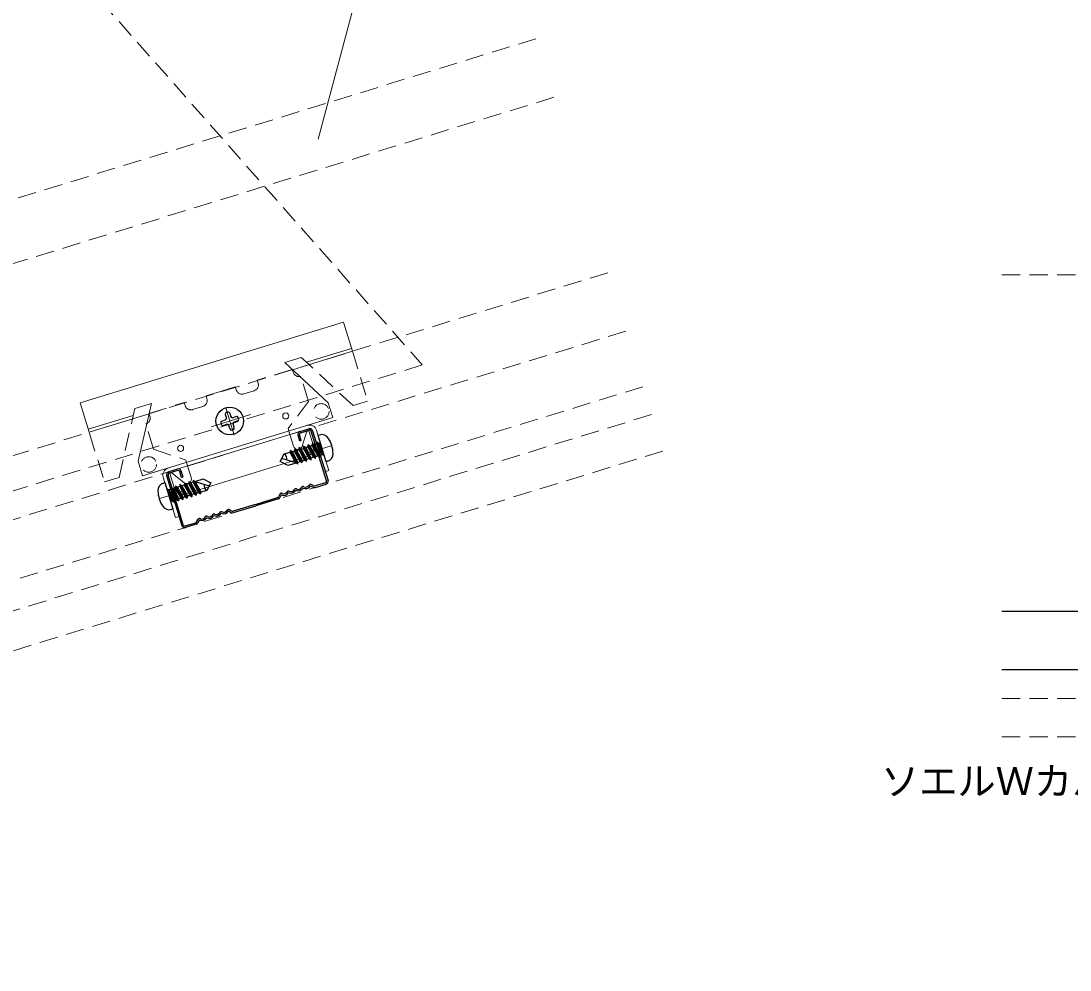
# Model space of a CAD drawing. Units: millimetres on the paper, with parts at other scales. Extents: x -195 to 195, y -140 to 138.
# Drawn here: x -8.4 to 60.2, y -97.3 to -35.3 of the extents above; entities that cross this region are included whole.
import ezdxf
from ezdxf.enums import TextEntityAlignment as Align

# ---------------------------------------------------------------- set-up
doc = ezdxf.new("R2010")
doc.units = ezdxf.units.MM
doc.linetypes.add('CHAIN1', pattern=[8, 5, -1, 1, -1])
doc.linetypes.add('DASHED1', pattern=[1.8, 1.2, -0.6])
for name, color, linetype, lineweight in [('3-0_中心線', 4, 'CHAIN1', 9), ('3-3_野縁', 2, 'Continuous', 25), ('3-6_文字', 7, 'Continuous', 18), ('3-9_躯体他', 4, 'DASHED1', 9), ('3-A_クリップ', 7, 'Continuous', 18), ('3-B_補強金具・金具・その他', 3, 'Continuous', 18), ('3-C_ビス・アンカーボルト', 2, 'Continuous', 25), ('3-D_パネル', 4, 'DASHED1', 9)]:
    doc.layers.add(name, color=color, linetype=linetype, lineweight=lineweight)
doc.styles.add('ＭＳ ゴシック', font='')
doc.styles.get('ＭＳ ゴシック').set_extended_font_data('MS Gothic')

msp = doc.modelspace()

# ---------------------------------------------------------------- linework, layer by layer
at = {"layer": '3-0_中心線'}
for p, q in [((4.024, -61.781), (6.614, -60.984)), ((4.986, -60.555), (5.533, -62.334)), ((10.339, -63.501), (11.869, -63.031)), ((2.213, -65.999), (0.683, -66.47))]:
    msp.add_line(p, q, dxfattribs=at)
at = {"layer": '3-3_野縁'}
for p, q in [((9.828, -62.719), (9.71, -62.337)), ((9.924, -62.689), (9.805, -62.307)), ((9.842, -62.086), (10.415, -61.909)), ((9.871, -62.182), (10.444, -62.004)), ((11.577, -65.317), (10.57, -62.07)), ((10.665, -62.04), (11.672, -65.288)), ((9.924, -62.689), (9.828, -62.719)), ((1.123, -64.974), (2.114, -68.226)), ((2.21, -68.197), (1.218, -64.945)), ((1.83, -64.55), (1.256, -64.724)), ((1.859, -64.645), (1.285, -64.82)), ((2.1, -65.094), (1.984, -64.712)), ((2.196, -65.065), (2.079, -64.683)), ((2.1, -65.094), (2.196, -65.065)), ((10.525, -65.641), (10.702, -65.734)), ((10.749, -65.646), (10.572, -65.552)), ((11.511, -65.442), (10.825, -65.653)), ((10.855, -65.749), (11.54, -65.538)), ((6.923, -66.853), (8.373, -66.407)), ((8.402, -66.503), (6.952, -66.949)), ((8.525, -66.182), (8.432, -66.358)), ((8.614, -66.228), (8.52, -66.405)), ((5.219, -67.198), (5.396, -67.292)), ((6.923, -66.853), (5.472, -67.299)), ((5.502, -67.394), (6.952, -66.949)), ((3.079, -68.004), (3.173, -67.827)), ((3.261, -67.874), (3.167, -68.051)), ((5.173, -67.286), (5.349, -67.38)), ((2.334, -68.264), (3.02, -68.053)), ((3.049, -68.148), (2.364, -68.359)), ((55.726, -73.842), (159.116, -73.842)), ((55.726, -77.642), (159.116, -77.642))]:
    msp.add_line(p, q, dxfattribs=at)
for centre, radius, start, end in [((9.901, -62.277), 0.2, 107.23241, 197.23241), ((9.901, -62.277), 0.1, 107.23241, 197.23241), ((10.474, -62.1), 0.2, 17.23241, 107.23241), ((10.474, -62.1), 0.1, 17.23241, 107.23241), ((1.314, -64.916), 0.2, 106.9464, 196.9464), ((1.314, -64.916), 0.1, 106.9464, 196.9464), ((1.888, -64.741), 0.2, 16.9464, 106.9464), ((1.888, -64.741), 0.1, 16.9464, 106.9464), ((9.731, -65.61), 0.362, 243.48659, 330.69223), ((9.731, -65.61), 0.263, 243.48659, 330.69223), ((10.047, -65.788), 0.1, 63.48659, 160.21951), ((10.047, -65.788), 0.1, 62.08942, 150.69223), ((10.209, -65.463), 0.362, 243.48659, 330.69223), ((10.209, -65.463), 0.263, 243.48659, 330.69223), ((10.525, -65.641), 0.1, 62.08942, 150.69223), ((10.796, -65.558), 0.2, 242.0894, 287.08942), ((10.796, -65.558), 0.1, 242.08942, 287.08942), ((11.481, -65.347), 0.1, 284.70841, 17.23239), ((11.481, -65.347), 0.2, 284.70841, 17.23239), ((8.343, -66.312), 0.1, 287.08942, 332.0894), ((8.343, -66.312), 0.2, 287.08942, 332.0894), ((8.614, -66.228), 0.1, 63.48659, 160.21951), ((8.614, -66.228), 0.1, 53.95931, 150.69223), ((8.776, -65.904), 0.362, 243.48659, 330.69223), ((8.776, -65.904), 0.263, 243.48659, 330.69223), ((9.092, -66.081), 0.1, 63.48659, 160.21951), ((9.092, -66.081), 0.1, 62.08942, 150.69223), ((9.253, -65.757), 0.362, 243.48659, 330.69223), ((9.253, -65.757), 0.263, 243.48659, 330.69223), ((9.57, -65.935), 0.1, 63.48659, 160.21951), ((9.57, -65.935), 0.1, 62.08942, 150.69223), ((5.173, -67.286), 0.1, 63.48659, 160.21951), ((5.173, -67.286), 0.1, 53.95931, 150.69223), ((3.261, -67.874), 0.1, 63.48659, 152.08942), ((3.423, -67.55), 0.362, 243.48659, 330.69223), ((3.423, -67.55), 0.263, 243.48659, 330.69223), ((3.739, -67.727), 0.1, 63.48659, 152.08942), ((3.739, -67.727), 0.1, 53.95931, 150.69223), ((3.901, -67.403), 0.362, 243.48659, 330.69223), ((3.901, -67.403), 0.263, 243.48659, 330.69223), ((4.217, -67.58), 0.1, 63.48659, 152.08942), ((4.217, -67.58), 0.1, 53.95931, 150.69223), ((4.379, -67.256), 0.362, 243.48659, 330.69223), ((4.379, -67.256), 0.263, 243.48659, 330.69223), ((4.695, -67.433), 0.1, 63.48659, 152.08942), ((4.695, -67.433), 0.1, 53.95931, 150.69223), ((4.857, -67.109), 0.362, 243.48659, 330.69223), ((4.857, -67.109), 0.263, 243.48659, 330.69223), ((5.443, -67.203), 0.2, 242.08942, 287.08942), ((5.443, -67.203), 0.1, 242.08942, 287.08942), ((2.305, -68.168), 0.2, 196.9464, 289.4704), ((2.305, -68.168), 0.1, 196.9464, 289.4704), ((2.991, -67.957), 0.1, 287.0894, 332.0894), ((2.991, -67.957), 0.2, 287.08942, 332.08942)]:
    msp.add_arc(centre, radius, start, end, dxfattribs=at)
at = {"layer": '3-6_文字'}
msp.add_line((11.024, -42.991), (15.343, -26.87), dxfattribs=at)
at = {"layer": '3-9_躯体他'}
for p, q in [((-17.477, -17.755), (17.834, -57.744)), ((25.261, -36.42), (-85.073, -70.341)), ((26.436, -40.244), (-83.898, -74.165)), ((29.962, -51.714), (-44.662, -74.656)), ((55.726, -51.842), (159.116, -51.842)), ((31.138, -55.537), (-48.744, -80.096)), ((17.834, -57.744), (-15.621, -68.03))]:
    msp.add_line(p, q, dxfattribs=at)
at = {"layer": '3-A_クリップ', "linetype": 'DASHED1'}
for p, q in [((9.336, -58.029), (7.042, -58.735)), ((9.395, -58.221), (9.336, -58.029)), ((7.101, -58.926), (7.042, -58.735)), ((10.4, -60.129), (9.895, -58.485)), ((3.697, -59.763), (4.653, -59.469)), ((5.608, -59.175), (4.653, -59.469)), ((5.667, -59.367), (5.608, -59.175)), ((6.167, -59.631), (6.836, -59.426)), ((-0.031, -60.909), (2.263, -60.204)), ((2.322, -60.395), (2.263, -60.204)), ((3.755, -59.954), (3.697, -59.763)), ((10.4, -60.129), (9.062, -61.901)), ((0.028, -61.1), (-0.031, -60.909)), ((3.491, -60.454), (2.822, -60.66)), ((0.268, -63.244), (-0.237, -61.6)), ((9.062, -61.901), (9.181, -62.288)), ((0.268, -63.244), (2.371, -63.958)), ((2.371, -63.958), (2.49, -64.345))]:
    msp.add_line(p, q, dxfattribs=at)
at = {"layer": '3-A_クリップ'}
for p, q in [((9.181, -62.288), (9.414, -63.048)), ((10.271, -62.143), (9.987, -63.05)), ((10.697, -62.967), (10.417, -62.055)), ((10.3, -63.717), (6.333, -64.937)), ((2.49, -64.345), (2.724, -65.105)), ((1.617, -65.759), (1.336, -64.846)), ((1.506, -64.838), (2.25, -65.428)), ((2.367, -66.156), (6.333, -64.937))]:
    msp.add_line(p, q, dxfattribs=at)
at = {"layer": '3-A_クリップ', "linetype": 'DASHED1'}
for centre, start, end in [((9.777, -58.103), 197.08942, 287.08942), ((6.719, -59.043), 287.08942, 17.08942), ((6.05, -59.249), 197.08942, 287.08942), ((3.373, -60.072), 287.08942, 17.08942), ((2.704, -60.278), 197.08942, 287.08942), ((-0.355, -61.218), 287.08942, 17.08942)]:
    msp.add_arc(centre, 0.4, start, end, dxfattribs=at)
at = {"layer": '3-A_クリップ'}
for centre, radius, start, end in [((10.462, -62.203), 0.2, 121.56693, 162.60649), ((10.379, -62.066), 0.04, 17.08942, 121.56693), ((9.701, -62.96), 0.3, 197.08942, 342.60649), ((10.124, -63.144), 0.6, 287.08942, 17.08942), ((1.374, -64.835), 0.04, 92.61189, 197.08942), ((1.382, -64.994), 0.2, 51.57233, 92.61189), ((2.437, -65.193), 0.3, 231.57233, 17.08942), ((2.19, -65.583), 0.6, 197.08942, 287.08942)]:
    msp.add_arc(centre, radius, start, end, dxfattribs=at)
at = {"layer": '3-B_補強金具・金具・その他'}
for p, q in [((12.675, -54.936), (-4.531, -60.226)), ((12.675, -54.936), (13.262, -56.848)), ((13.262, -56.848), (9.343, -58.053)), ((10.262, -57.563), (13.204, -56.658)), ((9.923, -57.247), (8.842, -57.579)), ((11.684, -60.221), (8.842, -57.579)), ((10.43, -57.719), (9.923, -57.247)), ((-4.531, -60.226), (-3.943, -62.138)), ((-0.956, -60.592), (0.125, -60.259)), ((-0.742, -64.041), (0.125, -60.259)), ((11.684, -60.221), (11.978, -61.177)), ((-0.03, -60.935), (-3.943, -62.138)), ((-1.111, -61.267), (-0.956, -60.592)), ((-1.059, -61.044), (-4.001, -61.948)), ((-0.448, -64.997), (11.978, -61.177)), ((1.285, -64.715), (10.385, -61.918)), ((10.685, -62.076), (11.496, -64.715)), ((10.914, -62.006), (11.725, -64.644)), ((-0.742, -64.041), (-0.448, -64.997)), ((0.897, -65.086), (1.708, -67.724)), ((1.127, -65.015), (1.938, -67.653)), ((11.496, -64.715), (11.725, -64.644)), ((1.938, -67.653), (1.708, -67.724))]:
    msp.add_line(p, q, dxfattribs=at)
at = {"layer": '3-B_補強金具・金具・その他', "linetype": 'DASHED1'}
for p, q in [((13.262, -56.848), (14.262, -60.098)), ((13.306, -60.392), (10.43, -57.719)), ((13.306, -60.392), (14.262, -60.098)), ((-1.988, -65.094), (-1.111, -61.267)), ((-1.988, -65.094), (-2.944, -65.388))]:
    msp.add_line(p, q, dxfattribs=at)
msp.add_lwpolyline([(-3.943, -62.138), (-3.915, -62.227), (-2.944, -65.388)], dxfattribs=at)
for centre in [(11.228, -60.78), (-0.051, -64.247)]:
    msp.add_circle(centre, 0.51, dxfattribs=at)
at = {"layer": '3-B_補強金具・金具・その他'}
for centre in [(8.912, -61.073), (2.03, -63.189)]:
    msp.add_circle(centre, 0.2, dxfattribs=at)
for centre, radius, start, end in [((10.456, -62.147), 0.48, 17.08942, 107.08942), ((10.456, -62.147), 0.24, 17.08942, 107.08942), ((1.356, -64.945), 0.48, 107.08942, 197.08942), ((1.356, -64.945), 0.24, 107.08942, 197.08942)]:
    msp.add_arc(centre, radius, start, end, dxfattribs=at)
at = {"layer": '3-C_ビス・アンカーボルト'}
for p, q in [((4.957, -60.971), (5.031, -61.21)), ((5.023, -60.846), (5.071, -60.831)), ((5.119, -60.816), (5.071, -60.831)), ((5.244, -60.883), (5.317, -61.122)), ((4.659, -61.533), (4.674, -61.581)), ((4.689, -61.629), (4.674, -61.581)), ((4.726, -61.408), (4.964, -61.335)), ((4.814, -61.695), (5.053, -61.621)), ((5.251, -61.927), (5.178, -61.688)), ((5.681, -61.114), (5.442, -61.188)), ((5.538, -61.838), (5.464, -61.6)), ((5.77, -61.401), (5.531, -61.475)), ((5.806, -61.181), (5.821, -61.228)), ((5.836, -61.276), (5.821, -61.228)), ((5.376, -61.993), (5.424, -61.978)), ((5.472, -61.963), (5.424, -61.978)), ((11.116, -62.321), (11.02, -62.35)), ((11.549, -64.071), (11.02, -62.35)), ((10.065, -63.193), (10.078, -63.058)), ((10.563, -63.955), (10.078, -63.058)), ((10.355, -63.104), (10.367, -62.969)), ((10.852, -63.866), (10.367, -62.969)), ((10.501, -63.059), (10.645, -63.015)), ((10.645, -63.015), (10.657, -62.88)), ((11.008, -63.688), (10.645, -63.015)), ((11.142, -63.777), (10.657, -62.88)), ((10.791, -62.97), (10.657, -62.88)), ((10.791, -62.97), (10.934, -62.926)), ((11.155, -63.643), (10.791, -62.97)), ((10.934, -62.926), (10.947, -62.791)), ((11.298, -63.599), (10.934, -62.926)), ((11.432, -63.688), (10.947, -62.791)), ((11.08, -62.881), (10.947, -62.791)), ((9.197, -63.46), (9.209, -63.325)), ((9.694, -64.222), (9.209, -63.325)), ((9.343, -63.415), (9.486, -63.371)), ((9.486, -63.371), (9.499, -63.236)), ((9.984, -64.133), (9.499, -63.236)), ((9.632, -63.326), (9.776, -63.282)), ((9.776, -63.282), (9.788, -63.147)), ((10.273, -64.044), (9.788, -63.147)), ((9.922, -63.237), (10.065, -63.193)), ((10.212, -63.148), (10.355, -63.104)), ((10.852, -63.866), (10.865, -63.732)), ((10.865, -63.732), (11.008, -63.688)), ((11.142, -63.777), (11.008, -63.688)), ((11.142, -63.777), (11.155, -63.643)), ((11.155, -63.643), (11.298, -63.599)), ((11.432, -63.688), (11.298, -63.599)), ((9.56, -64.133), (8.652, -63.847)), ((9.694, -64.222), (9.707, -64.088)), ((9.707, -64.088), (9.85, -64.044)), ((9.984, -64.133), (9.996, -63.999)), ((9.996, -63.999), (10.14, -63.955)), ((10.273, -64.044), (10.286, -63.91)), ((10.286, -63.91), (10.429, -63.866)), ((10.563, -63.955), (10.575, -63.821)), ((10.575, -63.821), (10.719, -63.777)), ((11.645, -64.041), (11.549, -64.071)), ((0.907, -65.459), (1.003, -65.43)), ((1.003, -65.43), (1.532, -67.15)), ((1.12, -65.812), (1.606, -66.709)), ((1.12, -65.812), (1.254, -65.902)), ((1.41, -65.723), (1.398, -65.858)), ((1.41, -65.723), (1.895, -66.62)), ((1.41, -65.723), (1.544, -65.813)), ((1.687, -65.769), (1.544, -65.813)), ((1.544, -65.813), (1.908, -66.485)), ((1.7, -65.634), (1.687, -65.769)), ((1.7, -65.634), (2.185, -66.531)), ((1.977, -65.68), (1.833, -65.724)), ((1.989, -65.545), (1.977, -65.68)), ((1.989, -65.545), (2.474, -66.442)), ((2.266, -65.591), (2.123, -65.635)), ((2.279, -65.456), (2.266, -65.591)), ((2.279, -65.456), (2.764, -66.353)), ((2.556, -65.501), (2.413, -65.546)), ((2.568, -65.367), (2.556, -65.501)), ((2.568, -65.367), (3.053, -66.264)), ((2.846, -65.412), (2.702, -65.457)), ((2.858, -65.278), (2.846, -65.412)), ((2.858, -65.278), (3.343, -66.175)), ((2.992, -65.367), (3.901, -65.653)), ((1.398, -65.858), (1.254, -65.902)), ((1.254, -65.902), (1.618, -66.574)), ((1.398, -65.858), (1.761, -66.53)), ((1.908, -66.485), (1.895, -66.62)), ((2.051, -66.441), (1.908, -66.485)), ((2.197, -66.396), (2.185, -66.531)), ((2.341, -66.352), (2.197, -66.396)), ((2.487, -66.307), (2.474, -66.442)), ((2.63, -66.263), (2.487, -66.307)), ((2.776, -66.218), (2.764, -66.353)), ((2.92, -66.174), (2.776, -66.218)), ((3.066, -66.129), (3.053, -66.264)), ((3.209, -66.085), (3.066, -66.129)), ((3.356, -66.04), (3.343, -66.175)), ((1.436, -67.18), (1.532, -67.15)), ((1.472, -66.619), (1.606, -66.709)), ((1.618, -66.574), (1.606, -66.709)), ((1.761, -66.53), (1.618, -66.574)), ((1.761, -66.53), (1.895, -66.62))]:
    msp.add_line(p, q, dxfattribs=at)
for points in [[(10.575, -63.821), (10.212, -63.148), (10.078, -63.058)], [(10.865, -63.732), (10.501, -63.059), (10.367, -62.969)], [(11.319, -63.323), (11.08, -62.881), (11.175, -62.852)], [(9.587, -64.151), (9.042, -64.318), (8.542, -64.053), (8.807, -63.554), (9.199, -63.433)], [(9.694, -64.222), (9.56, -64.133), (9.197, -63.46)], [(9.707, -64.088), (9.343, -63.415), (9.209, -63.325)], [(9.984, -64.133), (9.85, -64.044), (9.486, -63.371)], [(9.996, -63.999), (9.632, -63.326), (9.499, -63.236)], [(10.273, -64.044), (10.14, -63.955), (9.776, -63.282)], [(10.286, -63.91), (9.922, -63.237), (9.788, -63.147)], [(10.563, -63.955), (10.429, -63.866), (10.065, -63.193)], [(10.852, -63.866), (10.719, -63.777), (10.355, -63.104)], [(1.687, -65.769), (2.051, -66.441), (2.185, -66.531)], [(1.7, -65.634), (1.833, -65.724), (2.197, -66.396)], [(1.977, -65.68), (2.341, -66.352), (2.474, -66.442)], [(1.989, -65.545), (2.123, -65.635), (2.487, -66.307)], [(2.266, -65.591), (2.63, -66.263), (2.764, -66.353)], [(2.279, -65.456), (2.413, -65.546), (2.776, -66.218)], [(2.556, -65.501), (2.92, -66.174), (3.053, -66.264)], [(2.568, -65.367), (2.702, -65.457), (3.066, -66.129)], [(2.846, -65.412), (3.209, -66.085), (3.343, -66.175)], [(2.858, -65.278), (2.992, -65.367), (3.356, -66.04)], [(2.965, -65.35), (3.51, -65.182), (4.01, -65.447), (3.745, -65.947), (3.353, -66.067)], [(1.233, -66.178), (1.472, -66.619), (1.378, -66.648)]]:
    msp.add_lwpolyline(points, dxfattribs=at)
msp.add_circle((5.248, -61.405), 0.9, dxfattribs=at)
for centre, radius, start, end in [((5.053, -60.941), 0.1, 107.08942, 197.08942), ((5.148, -60.912), 0.1, 17.08942, 107.08942), ((4.755, -61.504), 0.1, 107.08942, 197.08942), ((4.784, -61.599), 0.1, 197.08942, 287.08942), ((4.935, -61.239), 0.1, 287.08942, 17.08942), ((5.082, -61.717), 0.1, 17.08942, 107.08942), ((5.413, -61.092), 0.1, 197.08942, 287.08942), ((5.56, -61.57), 0.1, 107.08942, 197.08942), ((5.711, -61.21), 0.1, 17.08942, 107.08942), ((5.74, -61.305), 0.1, 287.08942, 17.08942), ((5.347, -61.897), 0.1, 197.08942, 287.08942), ((5.442, -61.868), 0.1, 287.08942, 17.08942), ((11.267, -62.811), 0.513, 30.98546, 107.08942), ((9.884, -63.641), 2.125, 17.0894, 30.98546), ((9.884, -63.641), 2.125, 3.19336, 17.08942), ((8.652, -63.847), 0.332, 342.53697, 62.08942), ((11.494, -63.551), 0.513, 287.08942, 3.19336), ((1.058, -65.949), 0.513, 107.08942, 183.19336), ((3.901, -65.653), 0.332, 162.53697, 242.08942), ((2.668, -65.859), 2.125, 183.19336, 197.08942), ((2.668, -65.859), 2.125, 197.0894, 210.98546), ((1.286, -66.689), 0.513, 210.98546, 287.08942)]:
    msp.add_arc(centre, radius, start, end, dxfattribs=at)
at = {"layer": '3-D_パネル'}
for p, q in [((32.255, -59.17), (-78.079, -93.09)), ((32.813, -60.986), (-77.521, -94.907)), ((33.548, -63.375), (-76.786, -97.296)), ((55.726, -79.542), (159.116, -79.542)), ((55.726, -82.042), (159.116, -82.042))]:
    msp.add_line(p, q, dxfattribs=at)

# ---------------------------------------------------------------- texts
at = {"layer": '3-6_文字', "style": 'ＭＳ ゴシック'}
msp.add_text('ソエルＷカバー', height=1.833, dxfattribs=at).set_placement((47.815, -86.413), align=Align.BOTTOM_LEFT)

doc.saveas('drawing.dxf')
